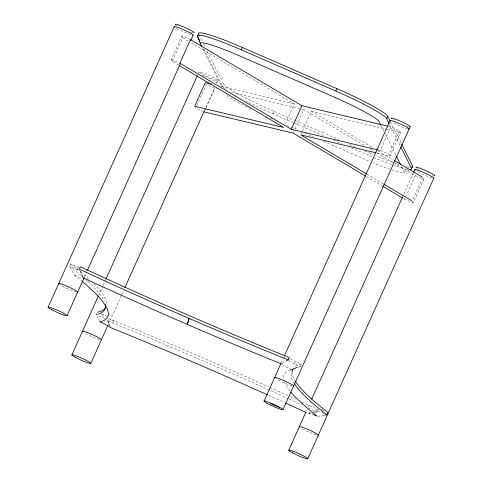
<?xml version="1.0" encoding="UTF-8"?>
<svg xmlns="http://www.w3.org/2000/svg" width="483" height="483" viewBox="0 0 483 483"><rect width="100%" height="100%" fill="white"/><g stroke="black" fill="none" stroke-linecap="round" stroke-linejoin="round"><path stroke-width="0.36" stroke-dasharray="2.42 1.81" d="M79.019 267.443A4.667 0.453 24.2 0 1 77.763 266.936L70.796 263.947L69.733 266.308L74.394 275.111A675.379 65.905 24.2 0 1 81.518 280.834M76.725 269.919L77.787 267.564M178.752 65.217L172.274 61.377L171.32 59.463L181.916 35.881L190.459 39.606M172.274 61.377L182.87 37.795L181.916 35.881M85.636 271.971L86.433 270.202M84.465 277.007L86.626 272.195M98.538 295.572L102.861 285.948M103.169 285.26L105.638 279.766M198.513 73.114L199.044 71.931M97.337 312.302L96.274 314.656L100.108 321.944M196.527 106.163L195.615 108.186L204.164 111.905M196.829 105.493L206.211 84.603L214.76 88.329L216.945 88.848M102.438 316.751L103.495 314.397M108.234 324.679L121.517 295.125M121.825 294.443L123.678 290.319M204.285 110.957L214.784 87.592M216.945 82.78L218.008 80.426M204.466 111.235L205.673 108.536M205.975 107.866L214.76 88.329M112.69 322.318L113.747 319.963M223.496 87.495A51.953 5.072 24.2 0 1 222.361 86.131L223.418 83.77L207.31 51.476M223.418 83.77A51.953 5.072 24.2 0 0 274.259 111.482L273.203 113.837L293.229 122.561M285.218 124.107L294.304 103.899L190.646 42.407M293.507 132.439L294.721 129.746M295.022 129.07L303.801 109.532L365.347 146.041M301.102 134.25L302.31 131.551M302.612 130.881L311.396 111.344L386.569 129.245M351.226 147.816L367.798 155.037L368.855 152.676A51.953 5.072 24.2 0 0 373.293 154.584M281.124 363.107L282.978 358.984M283.865 358.772L284.662 357.003M378.153 149.971L380.338 150.491L390.934 126.914L399.483 130.633L400.437 132.547L389.841 156.13L376.704 152.996M294.123 364.345L295.179 361.984M389.841 156.13L388.887 154.216L399.483 130.633M291.678 371.85L292.74 369.495M290.192 358.754A4.667 0.453 24.2 0 0 294.292 360.982L301.332 364.085L300.275 366.44L291.786 369.531A675.355 65.905 24.2 0 0 283.593 378.763M306.47 410.864L307.085 409.487M308.317 406.74L310.484 401.928M402.514 197.142L403.444 195.084M403.752 194.395L413.327 173.089M413.182 202.938L412.228 201.025L422.824 177.442L423.778 179.356L413.182 202.938L404.639 199.213L415.235 175.637L395.148 163.725M309.724 411.77L308.854 413.72A464.718 45.348 24.2 0 0 306.862 412.802M316.377 410.737L317.168 408.968M282.138 363.59L285.761 361.369M403.685 172.383L409.137 170.342M289.909 370.117L297.401 367.309M308.897 413.502L310.943 412.742M313.678 411.715L316.407 410.695M97.596 314.282L96.274 314.656L103.284 317.736A4.667 0.453 24.2 0 1 105.016 318.551M301.332 364.085L299.363 364.647A669.637 65.344 24.2 0 0 294.878 380.399M313.775 412.699L308.854 413.72A10.391 1.014 24.2 0 1 313.745 414.825M314.475 412.554L317.289 411.969L318.351 409.614L307.526 404.615A459.001 44.792 24.2 0 0 301.621 401.898M317.5 416.364L323.948 415.271M221.317 86.517L294.304 103.899M388.749 126.389L390.934 126.914M231.544 92.325L300.885 108.838M301.615 109.013L303.801 109.532M387.3 129.42L400.437 132.547M74.394 275.111L75.33 275.509A10.391 1.014 24.2 0 0 82.816 278.003M321.533 409.711L324.069 410.798M323.646 413.424L319.843 411.794A4.667 0.453 24.2 0 0 316.389 410.791L317.289 411.969L308.492 407.912M171.32 59.463L179.863 63.182M380.338 150.491L388.887 154.216M274.259 111.482L294.286 120.201M294.974 120.502L338.474 139.448M349.523 144.26L355.047 146.663M364.713 150.871L368.855 152.676M293.918 122.863L323.61 135.789M333.276 139.998L341.559 143.608M415.235 175.637L423.778 179.356M270.522 118.263L272.593 119.162M287.077 125.471L295.354 129.076M305.014 133.284L313.986 137.19M323.64 141.398L366.398 160.012A46.235 4.51 24.2 0 0 370.328 161.69M101.158 313.98L104.346 315.381A4.667 0.453 24.2 0 1 106.84 316.588M311.396 111.344L372.29 147.466M378.123 150.925L393.669 160.151M182.87 37.795L188.05 40.874M370.533 149.12L374.422 151.427M377.012 152.96L394.502 163.339M366.881 174.121L383.073 183.727M366.416 176.543L381.962 185.762M403.341 198.447L404.639 199.213M70.796 263.947L74.817 267.117A669.661 65.35 24.2 0 1 89.88 279.971M288.496 360.294L289.13 361.115A4.667 0.453 24.2 0 0 293.229 363.343L300.275 366.44L298.307 367.008A669.637 65.344 24.2 0 0 293.815 382.759M390.463 121.758L401.198 143.288M389.401 124.113L400.141 145.643M381.202 125.695L383.882 131.074M385.223 133.767L395.957 155.291M401.325 166.055L404.09 171.634A46.235 4.51 24.2 0 1 392.124 169.98M198.924 34.655L202.28 41.381M203.621 44.074L204.961 46.766M203.904 49.121L222.361 86.131M202.751 48.505L221.872 86.849M272.853 113.076L273.203 113.837A51.953 5.072 24.2 0 1 246.004 101.032M79.864 270.462L82.75 277.085M110.1 326.852L107.486 320.054A4.667 0.453 24.2 0 0 106.954 319.619M107.486 320.054L109.569 325.464M80.432 270.981L83.046 277.761M291.786 369.531A10.391 1.014 24.2 0 1 281.909 364.357M288.719 398.837A459.001 44.792 24.2 0 0 118.112 325.162L107.769 320.966L108.826 318.605L119.174 322.807A459.001 44.792 24.2 0 1 269.321 387.203M289.377 399.133A459.001 44.792 24.2 0 1 301.875 404.857M268.868 395.462A464.718 45.348 24.2 0 1 284.91 402.737M289.951 390.886A675.355 65.905 24.2 0 1 284.457 382.017M84.32 278.256A669.661 65.35 24.2 0 0 73.76 269.478L69.733 266.308L76.7 269.297A4.667 0.453 24.2 0 0 78.343 269.943M85.877 279.639A669.661 65.35 24.2 0 1 87.381 280.997M87.864 281.444A669.661 65.35 24.2 0 1 104.195 301.114M93.841 283.817A669.661 65.35 24.2 0 1 106.477 304.99M269.979 387.505A459.001 44.792 24.2 0 1 287.808 395.577M290.44 396.778A459.001 44.792 24.2 0 1 295.705 399.181M316.347 434.929A10.391 1.014 24.2 0 1 301.006 428.059M431.856 177.913A10.391 1.014 24.2 0 1 415.996 170.716M432.913 175.558A10.391 1.014 24.2 0 1 432.267 175.353M418.858 169.43A10.391 1.014 24.2 0 1 417.058 168.356M99.462 339.561A10.391 1.014 24.2 0 1 84.12 332.696M204.804 76.29A10.391 1.014 24.2 0 1 215.569 81.561A10.391 1.014 24.2 0 1 214.319 82.352M202.123 75.245A10.391 1.014 24.2 0 1 203.868 75.909M76.254 292.046A10.391 1.014 24.2 0 1 60.351 285.024M59.832 284.692A10.391 1.014 24.2 0 1 59.409 284.402M190.55 34.679A10.391 1.014 24.2 0 1 175.341 27.682M192.82 32.675A10.391 1.014 24.2 0 1 190.888 32.077M177.515 26.01A10.391 1.014 24.2 0 1 176.398 25.321M292.191 385.953A10.391 1.014 24.2 0 1 276.886 379.288M276.282 378.932A10.391 1.014 24.2 0 1 275.769 378.6M407.694 128.943A10.391 1.014 24.2 0 1 391.791 121.915M408.189 126.431A10.391 1.014 24.2 0 1 406.819 125.985M393.452 119.917A10.391 1.014 24.2 0 1 392.848 119.561M410.127 167.293A51.953 5.072 24.2 0 1 409.614 167.233M409.065 167.148A51.953 5.072 24.2 0 1 407.145 166.768M406.42 166.599A51.953 5.072 24.2 0 1 405.66 166.412M399.248 164.522A51.953 5.072 24.2 0 1 398.191 164.178M397.098 163.809A51.953 5.072 24.2 0 1 394.828 163.025M392.438 162.173A51.953 5.072 24.2 0 1 376.215 155.81M407.404 169.4A51.953 5.072 24.2 0 1 393.766 165.385M391.381 164.528A51.953 5.072 24.2 0 1 367.798 155.037M226.986 90.194A51.953 5.072 24.2 0 1 226.358 89.753M225.229 88.932A51.953 5.072 24.2 0 1 224.728 88.546M224.269 88.178A51.953 5.072 24.2 0 1 223.858 87.828M390.216 169.346A46.235 4.51 24.2 0 1 372.906 162.765M251.027 109.23A46.235 4.51 24.2 0 1 225.712 94.257M202.721 74.479A10.391 1.014 24.2 0 0 217.924 80.504A10.391 1.014 24.2 0 0 204.925 73.555A10.391 1.014 24.2 0 0 202.721 74.479"/><path stroke-width="0.72" d="M187.295 324.425L189.137 318.412L187.295 324.425A464.7 45.348 24.2 0 0 281.535 363.965M48.107 307.212L174.212 26.619M67.071 315.701L84.151 277.695M87.55 270.136L180.201 63.973M190.7 40.608L193.176 35.114M199.877 41.049L197.529 36.34L198.326 34.571M71.882 354.884L98.23 296.26M105.946 279.077L197.366 75.668M90.846 363.373L107.618 326.049M124.91 287.566L203.977 111.645M197.529 36.34A51.953 5.072 24.2 0 1 241.277 49.821L242.339 47.467L336.935 88.661A51.953 5.072 24.2 0 1 387.777 116.373L390.125 121.082M301.893 105.705L190.459 39.606L179.863 63.182L291.297 129.287L301.893 105.705L388.018 126.22M389.069 123.443L386.72 118.733A51.953 5.072 24.2 0 0 335.872 91.021L336.935 88.661M386.72 118.733L387.777 116.373M264.044 401.119L280.816 363.796M284.523 355.548L390.143 120.527M288.176 359.883L289.239 357.523L279.5 353.574A458.989 44.792 24.2 0 1 91.154 271.766L80.347 266.779L79.29 269.14L90.092 274.127A458.989 44.792 24.2 0 0 278.437 355.929L288.176 359.883L286.365 360.994M283.008 409.608L410.17 126.661M410.327 169.708A51.953 5.072 24.2 0 0 411.546 168.519L412.609 166.164L401.536 143.958M288.768 450.247L305.848 412.234M311.716 399.181L402.514 197.142M413.635 172.401L414.867 169.654M324.667 415.145L326.816 414.782L327.872 412.428L323.858 409.264A669.637 65.344 24.2 0 1 295.481 381.377M307.731 458.735L433.831 178.149M97.995 312.109L99.311 311.734A669.661 65.35 24.2 0 0 105.638 307.466M211.095 84.084L205.257 82.69L194.661 106.272L283.702 127.476L179.398 65.603M291.297 129.287L377.422 149.796M204.164 111.905L293.205 133.115L365.764 176.156M375.973 152.827L300.794 134.92L366.229 173.735M241.277 49.821L335.872 91.021M270.13 403.468L279.585 407.586M394.321 160.531L422.178 177.062M383.725 184.114L411.582 200.638M382.608 186.148L402.695 198.06M326.816 414.782L322.801 411.619A669.637 65.344 24.2 0 1 294.419 383.737M400.812 146.989L411.546 168.519M380.864 125.025L379.064 121.444A46.235 4.51 24.2 0 0 335.256 97.566L238.016 55.219A46.235 4.51 24.2 0 0 200.324 43.603L197.438 36.122M396.295 155.967L400.655 164.709M201.743 46.489L200.324 43.603M313.745 414.825A10.391 1.014 24.2 0 1 315.568 415.549M316.999 415.972A675.355 65.905 24.2 0 1 290.863 392.003M267.534 394.865A464.718 45.348 24.2 0 0 110.359 327.51L110.353 327.492A10.391 1.014 24.2 0 0 101.007 322.336L100.108 321.944A675.379 65.905 24.2 0 0 81.965 281.203M285.58 403.039A464.718 45.348 24.2 0 1 306.204 412.494M105.294 304.447A669.661 65.35 24.2 0 1 98.254 314.095M187.271 324.413A464.646 45.342 24.2 0 1 83.04 277.749M299.738 427.177A10.391 1.014 24.2 0 1 308.631 429.707A10.391 1.014 24.2 0 1 318.062 435.274M415.247 170.167A10.391 1.014 24.2 0 1 424.14 172.697A10.391 1.014 24.2 0 1 433.565 178.257M416.08 167.595A10.391 1.014 24.2 0 1 426.187 170.783A10.391 1.014 24.2 0 1 434.344 175.884M82.853 331.815A10.391 1.014 24.2 0 1 91.746 334.345A10.391 1.014 24.2 0 1 101.176 339.905M58.727 283.756A10.391 1.014 24.2 0 1 69.461 287.343A10.391 1.014 24.2 0 1 77.117 292.221M174.586 27.133A10.391 1.014 24.2 0 1 183.48 29.662A10.391 1.014 24.2 0 1 192.91 35.223M175.649 24.772A10.391 1.014 24.2 0 1 184.536 27.302A10.391 1.014 24.2 0 1 193.967 32.868M275.014 378.05A10.391 1.014 24.2 0 1 283.907 380.58A10.391 1.014 24.2 0 1 293.338 386.146M390.524 121.04A10.391 1.014 24.2 0 1 399.411 123.57A10.391 1.014 24.2 0 1 408.841 129.13M391.58 118.679A10.391 1.014 24.2 0 1 400.473 121.209A10.391 1.014 24.2 0 1 409.904 126.775M198.591 33.979A51.953 5.072 24.2 0 1 242.339 47.467M412.609 166.164A51.953 5.072 24.2 0 1 412.24 167.221M292.444 452.794A10.391 1.014 24.2 0 0 307.647 458.82A10.391 1.014 24.2 0 0 294.648 451.865A10.391 1.014 24.2 0 0 292.444 452.794M75.559 357.432A10.391 1.014 24.2 0 0 90.762 363.457A10.391 1.014 24.2 0 0 77.763 356.502A10.391 1.014 24.2 0 0 75.559 357.432M51.784 309.76A10.391 1.014 24.2 0 0 66.992 315.785A10.391 1.014 24.2 0 0 53.993 308.83A10.391 1.014 24.2 0 0 51.784 309.76M267.721 403.667A10.391 1.014 24.2 0 0 282.923 409.693A10.391 1.014 24.2 0 0 269.925 402.737A10.391 1.014 24.2 0 0 267.721 403.667"/></g></svg>
